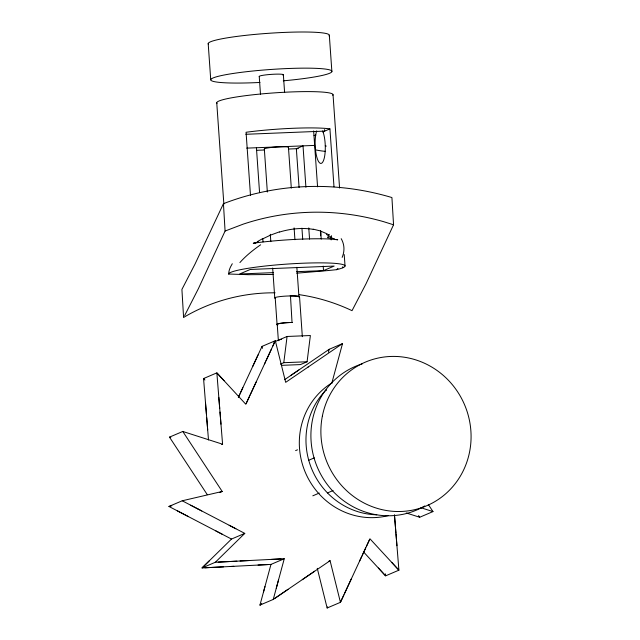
<?xml version="1.0" encoding="UTF-8"?>
<svg xmlns="http://www.w3.org/2000/svg" width="640" height="640" viewBox="0 0 640 640"><rect width="100%" height="100%" fill="white"/><g stroke="black" fill="none" stroke-linecap="round" stroke-linejoin="round"><path stroke-width="0.96" d="M280.456 364.112L283.784 362.696L287.08 336.472L310.376 335.528L307.08 361.76L300.432 364.592L281.504 365.352M315.648 135.472L315.728 134.936L314.056 135.648M259.952 605.104L270.968 564.408L284.264 558.736L273.248 599.432L259.952 605.104L261.6 603.984M328.448 352.128L329.216 349.288L342.512 343.616L331.752 383.368M263.488 592.024L264.96 586.608M276.264 588.288L278.552 579.848M327.648 237.776L329.064 234.36M238.336 397.4L262.024 346.392L275.32 340.72L285.68 382.344L342.512 343.616M246.264 403.312L249.584 396.152M264.608 363.8L265.528 361.808M272.912 345.928L274.512 342.464M275.32 340.72L245.824 404.264L216.856 372.872L203.56 378.544L208.496 439.968M363.376 551.76L385.6 575.848L398.904 570.176L369.944 538.784L340.44 602.328L327.136 608L327.68 606.84M340.704 601.752L343.88 594.896M349.992 581.744L351.272 579M366.4 546.424L369.496 539.744M240 393.816L238.48 397.104M240.544 392.648L242.832 387.728M252.704 366.472L258.064 354.936M250.024 395.208L253.304 388.152M253.848 386.976L256.128 382.056M266 360.8L271.36 349.272M344.4 593.784L349.76 582.248M359.632 560.992L361.912 556.072M362.456 554.904L365.736 547.848M258.048 241.504L255.344 243.208L253.824 242.912M336.888 239.856L337.688 239.528M299.152 294.664A192.048 183.344 66.9 0 1 352.032 310.664L366.04 283.768L393.552 224.784L391.92 197.552L389.576 196.864A279.648 266.976 66.9 0 0 223.44 203.68L225.08 231.04L198.424 288.584L184.672 315.52M223.44 203.68L194.96 264.208L181.912 289.424L183.592 317.432L184.136 317.112A192.048 183.344 66.9 0 1 275.08 292.824M232.288 263.728L230.608 266.768A61.984 21.792 -27.3 0 0 228.744 274.032M231.488 539.064L168.928 506.456L182.224 500.784L244.784 533.392L231.488 539.064L202.04 567.936L270.968 564.408M209.384 560.736L202.04 567.936L215.336 562.264L284.264 558.736M215.336 562.264L244.784 533.392M290.472 375.688L298.864 369.968M284.736 379.592L329.216 349.288M307.744 367.312L308.184 367.008M261.296 604.184L261.744 603.88M275.048 598.208L288.032 589.352M302.264 579.664L314.64 571.224M273.248 599.432L330.08 560.712L340.44 602.328M262.576 238.92L270.672 235.056L279.344 231.896M333.992 186.832L329.928 128.88L323.016 131.824L323.168 132.272M225.08 231.04L243.216 224.136A253.688 242.192 66.9 0 1 383.6 221.672L393.552 224.784M253.696 243.184L253.84 243.12A58.28 5.912 -4 0 1 337.696 239.736L337.56 239.8M296.56 271.696L323.512 270.608L334.152 266.072L250.288 269.456L239.656 273.992L273.6 272.624M273.784 342.136L287.08 336.472M207.264 494.64L169.488 437.128L182.784 431.464L222.584 444.208L216.856 372.872L224.08 380.704M325.504 390.624L326.128 390.36M221.752 444.56L222.584 444.208M295.616 450.608L297.456 449.824M219.712 492.536L222.208 491.472L182.784 431.464M308.728 460.256L314.336 457.864M312.8 495.824L319.24 493.08M327.488 492.936L333.096 490.544M406.256 512.96L419.68 517.256L432.976 511.592L428.304 504.472M328.416 561.416L330.08 560.712M182.224 500.784L222.208 491.472M168.928 506.456L171.784 505.792M253.272 243.496L255.344 243.208M337.944 268.384A61.984 31.552 7.4 0 1 336.528 269.68L332.824 270.056A152.936 15.504 -4 0 1 327.616 270.584L296.688 273.184M240.032 561.008L249.464 560.52M230.128 566.504L233.8 566.312M218.232 562.12L236.896 561.168M271.344 559.4L281.032 558.904M204.936 567.784L223.6 566.84M258.04 565.064L267.736 564.568M245.816 134.288L324.688 131.112L324.584 129.6M246.712 148.136L314.664 145.4M257.056 150.288L264.336 149.992M289.08 149L298.304 148.624M283.784 362.696L307.08 361.76M290.304 295.936L290.744 295.928M290.176 295.944L290.784 295.928A12.144 1.312 -2.7 0 1 299.128 297.168M290.48 295.936L292.032 322.456A12.144 1.312 -2.7 0 0 279.784 323.4A12.144 1.312 -2.7 0 0 277.352 324.864M229.008 274.032L248.76 274.696L269.616 274.512A73.472 7.448 -4 0 0 273.608 274.384M313.192 229.152L319.976 230.824L327.36 233.952M421.128 507.8L432.976 511.592M169.488 437.128L170.808 437.552M190.64 505.168L197.856 508.928M198.112 509.064L201.752 510.96M229.152 525.248L235.864 528.752M177.344 510.832L184.552 514.6M184.808 514.736L188.456 516.632M215.856 530.912L222.568 534.424M333.816 238.448L335.128 239.688M204.904 380L203.56 378.544L204.52 379.584M391.68 562.352L398.904 570.176L394.448 514.696M378.384 568.016L385.6 575.848L385.448 573.864M418.584 515.592L419.68 517.256M262.024 346.392L262.504 348.328M317.264 568.32L327.136 608M396.944 545.704L396.024 534.32M218.816 397.344L219.72 408.464M220 412.04L220.976 424.168M205.52 403.016L206.416 414.128M206.704 417.712L207.68 429.84M394.608 516.68L395.936 533.216M344.2 254.544L345.048 265.992M277.224 324.328L278.36 340.504M329.328 35.256L331.864 71.4M333.032 94.72L339.576 188.056M342.736 266.744L342.816 267.776M313.648 130.936L317.568 186.848M320.648 230.816L321.232 239.104M323.2 266.088L323.512 270.608M305.92 187.32L303.016 145.872L296.36 148.704L299.088 187.56M308.768 227.904L309.552 239.128M301.936 228.144L302.72 239.376M299.552 296.888L302.336 336.664M283.352 74.648L284.608 92.472M288.448 147.264L291.312 188.104M294.104 227.888L294.928 239.72M296.864 267.328L298.944 296.904A12.144 1.312 -2.7 0 0 286.048 296.088A12.144 1.312 -2.7 0 0 275 298.192M275.184 297.544L277.04 324.056M259.248 76.568L260.496 94.392M264.336 148.944L267.344 192.016M270.312 234.296L270.824 241.632M272.672 268.04L274.76 297.816M256.424 147.744L259.568 192.648M262.776 238.416L263.024 241.872M250.496 195.488L246.064 132.264A58.28 5.912 -4 0 1 329.928 128.88M216.752 102.8L223.864 204.24M208.2 43.664L210.736 79.816M376.784 514.8A72.856 69.552 66.9 0 1 311.424 468.216A72.856 69.552 66.9 0 1 326.56 389.544M388.32 515.584A72.856 69.552 66.9 0 1 305.264 472.248A72.856 69.552 66.9 0 1 332.368 382.624M424.784 505.936A78.088 74.544 66.9 0 1 317.808 468.328A78.088 74.544 66.9 0 1 362.24 363.872M217.04 103.36A58.28 5.912 -4 0 1 274.784 92.848A58.28 5.912 -4 0 1 332.776 95.312M322.664 130.936A18.008 5.04 87.7 0 1 324.4 157.512A18.008 5.04 87.7 0 1 316.912 157.472A18.008 5.04 87.7 0 1 316.696 130.904M325.448 151.336A19.424 3.552 13.5 0 1 315.496 149.864M325.272 145.696A19.424 3.552 13.5 0 1 326.296 146.112M341.2 238.68A69.68 37.072 -6.8 0 1 342.16 257.376M331.376 235.656A18.008 5.04 87.7 0 1 331.144 239.904M239.904 262.568A69.8 25.256 -26 0 1 260.632 244.8M228.76 274.024A58.28 5.912 -4 0 1 302.864 263.224A58.28 5.912 -4 0 1 336.512 269.68M326.464 234.472A59.984 32.248 -8.7 0 1 333.064 238.776M279.424 232.088A48.328 28.256 -14.2 0 1 313.056 229.328M257.848 241.4A61.344 31.648 -15.9 0 1 262.392 238.792M331.528 238.096A19.424 3.552 13.5 0 1 328.112 237.752M278.848 340.712A12.144 1.232 -4 0 1 281.6 339.312M277.768 324.808A12.144 1.312 -2.7 0 1 280.488 323.376A12.144 1.312 -2.7 0 1 292.336 322.456M259.424 76.68A12.144 1.232 -4 0 1 271.776 74.344A12.144 1.232 -4 0 1 282.952 75.144M328.904 234.584A12.144 2.224 13.5 0 1 328.176 234.896M320.656 231.152A12.144 3.4 87.7 0 1 320.616 235.76M264.52 149.296A12.144 1.232 -4 0 1 276.328 146.992A12.144 1.232 -4 0 1 288.296 147.632M208.496 44.248A60.712 6.152 -4 0 1 268.648 33.296A60.712 6.152 -4 0 1 329.056 35.864M259.976 82.456A60.712 6.152 -4 0 1 220.728 75.728A60.712 6.152 -4 0 1 321.504 68.672A60.712 6.152 -4 0 1 283.28 80.824M322.4 415.904A78.088 74.544 66.9 0 0 419.752 508.312A78.088 74.544 66.9 0 0 445.792 377.68A78.088 74.544 66.9 0 0 322.4 415.904"/></g></svg>
